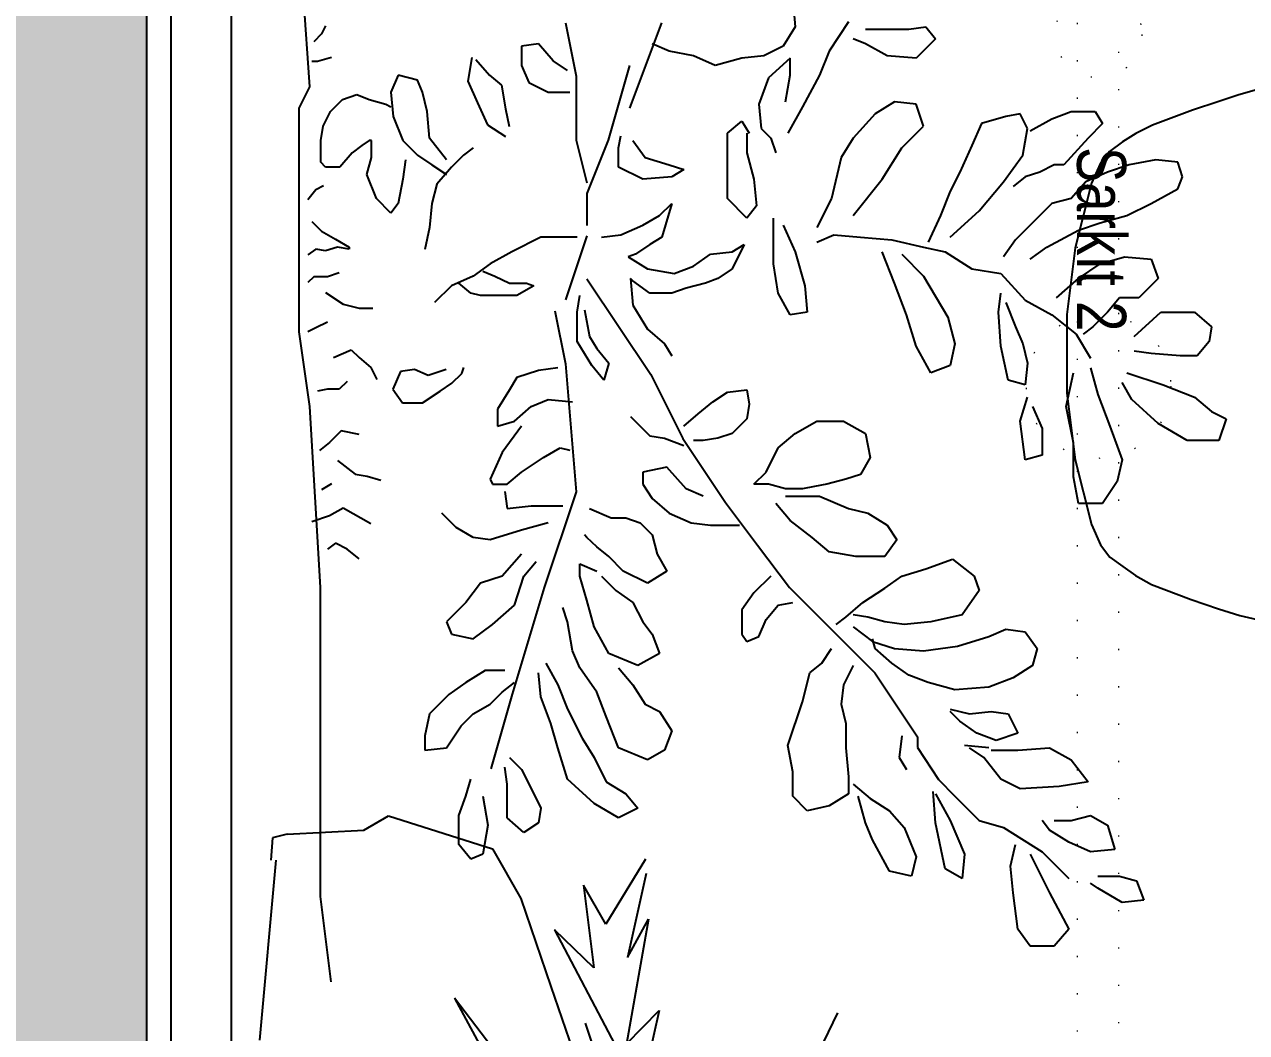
# Model space of a CAD drawing. Header units: millimetres. Extents: x 7687 to 15428, y -715 to 4028.
# Drawn here: x 9417 to 9518.5, y 2419.5 to 2503.3 of the extents above; entities that cross this region are included whole.
import ezdxf

# ---------------------------------------------------------------- set-up
doc = ezdxf.new("R2010")
doc.units = ezdxf.units.MM
for name, pattern in [('14.022_CEKIRDEKLER_SAFTLAR_+51.00$0$ACAD_ISO07W100', [3, 0, -3]), ('ACAD_ISO07W100', [3, 0, -3]), ('CONTINUA', [0])]:
    doc.linetypes.add(name, pattern=pattern)
doc.layers.add('0-MOBIL', color=3, linetype='CONTINUA')
doc.layers.add('YAZI', color=121, linetype='Continuous')
doc.layers.add('Sarkıt Ayd.', color=50, linetype='ACAD_ISO07W100', lineweight=0)
doc.layers.add('SS_FURNITURE', color=23, linetype='Continuous', lineweight=25)
doc.styles.add('OTEL AKSARAY', font='', dxfattribs={"width": 0.8})
doc.styles.get('OTEL AKSARAY').set_extended_font_data('FrankRuehl')

# ---------------------------------------------------------------- blocks, each defined once
blk = doc.blocks.new('fgdgdf')
at = {"color": 67, "true_color": 0x727430}
for p, q in [((50515.0248, 5724.6226), (50515.0932, 5724.5852)), ((50514.8474, 5724.4233), (50514.9159, 5724.3766)), ((50514.863, 5724.4233), (50514.9532, 5724.3984)), ((50514.9128, 5724.4233), (50515.0465, 5724.3922)), ((50514.9532, 5724.3984), (50514.9128, 5724.4233)), ((50515.0123, 5724.4295), (50515.1025, 5724.4046)), ((50515.0465, 5724.3922), (50515.0123, 5724.4295)), ((50514.919, 5724.3206), (50515.0465, 5724.3797)), ((50515.0217, 5724.3486), (50515.1461, 5724.3828)), ((50514.9159, 5724.3766), (50514.8723, 5724.3548)), ((50514.8723, 5724.3548), (50514.9625, 5724.3611)), ((50514.9625, 5724.3611), (50514.919, 5724.3206)), ((50514.9801, 5724.3137), (50515.0771, 5724.3415)), ((50515.1648, 5724.3299), (50514.9874, 5724.2085)), ((50514.8832, 5724.286), (50514.9801, 5724.3137)), ((50514.8278, 5724.2583), (50514.8832, 5724.286)), ((50514.7862, 5724.1474), (50514.8278, 5724.2583)), ((50514.9874, 5724.2085), (50515.059, 5724.2427)), ((50514.8001, 5724.1197), (50514.7862, 5724.1474)), ((50514.8001, 5724.0366), (50514.8001, 5724.1197)), ((50514.8001, 5724.0366), (50514.8034, 5724.0203)), ((50514.8034, 5724.0203), (50514.8275, 5724.0173)), ((50514.8278, 5724.0227), (50515.0217, 5723.995))]:
    blk.add_line(p, q, dxfattribs=at)
blk = doc.blocks.new('fdgfff')
at = {"color": 67, "true_color": 0x727430}
for p, q in [((50514.3169, 5721.0105), (50514.3235, 5721.0237)), ((50514.3235, 5721.0237), (50514.3432, 5721.0171)), ((50514.227, 5720.9951), (50514.2402, 5721.0105)), ((50514.2402, 5721.0105), (50514.2533, 5721.0083)), ((50514.3038, 5720.9951), (50514.3169, 5721.0105)), ((50514.3432, 5721.0171), (50514.3432, 5720.9885)), ((50514.2533, 5721.0083), (50514.2665, 5720.9973)), ((50514.227, 5720.9644), (50514.227, 5720.9951)), ((50514.2665, 5720.9973), (50514.2665, 5720.982)), ((50514.2928, 5720.9666), (50514.3038, 5720.9951)), ((50514.3432, 5720.9885), (50514.3279, 5720.9622)), ((50514.091, 5720.9798), (50514.0888, 5720.96)), ((50514.1042, 5720.9842), (50514.091, 5720.9798)), ((50514.1152, 5720.9798), (50514.1042, 5720.9842)), ((50514.1283, 5720.9556), (50514.1152, 5720.9798)), ((50514.2665, 5720.982), (50514.2643, 5720.9556)), ((50514.2818, 5720.9337), (50514.2928, 5720.9666)), ((50514.0888, 5720.96), (50514.0932, 5720.9359)), ((50514.1393, 5720.9337), (50514.1283, 5720.9556)), ((50514.1766, 5720.9315), (50514.1788, 5720.9556)), ((50514.1788, 5720.9556), (50514.1963, 5720.9622)), ((50514.1963, 5720.9622), (50514.2138, 5720.9447)), ((50514.2489, 5720.9403), (50514.227, 5720.9644)), ((50514.2643, 5720.9556), (50514.2621, 5720.9403)), ((50514.3279, 5720.9622), (50514.306, 5720.9381)), ((50514.2138, 5720.9447), (50514.2138, 5720.9271)), ((50514.7424, 5720.9425), (50514.7599, 5720.949)), ((50514.7599, 5720.949), (50514.7621, 5720.9293)), ((50514.0932, 5720.9359), (50514.0998, 5720.9161)), ((50514.1459, 5720.9095), (50514.1393, 5720.9337)), ((50514.306, 5720.9381), (50514.2906, 5720.9293)), ((50514.738, 5720.9271), (50514.7424, 5720.9425)), ((50514.1831, 5720.9095), (50514.1766, 5720.9315)), ((50514.2138, 5720.9271), (50514.227, 5720.9161)), ((50514.3301, 5720.9183), (50514.3608, 5720.9293)), ((50514.3608, 5720.9293), (50514.3805, 5720.9249)), ((50514.3805, 5720.9249), (50514.4003, 5720.9117)), ((50514.692, 5720.9161), (50514.7139, 5720.9227)), ((50514.7139, 5720.9227), (50514.7161, 5720.9008)), ((50514.738, 5720.9073), (50514.738, 5720.9271)), ((50514.7621, 5720.9293), (50514.749, 5720.9073)), ((50514.045, 5720.9051), (50514.0559, 5720.9117)), ((50514.0559, 5720.9117), (50514.0691, 5720.8986)), ((50514.0998, 5720.9161), (50514.1086, 5720.8964)), ((50514.227, 5720.9161), (50514.2402, 5720.903)), ((50514.3016, 5720.9073), (50514.3301, 5720.9183)), ((50514.4003, 5720.9117), (50514.4003, 5720.8898)), ((50514.6832, 5720.9008), (50514.692, 5720.9161)), ((50514.045, 5720.8832), (50514.045, 5720.9051)), ((50514.1524, 5720.8898), (50514.1459, 5720.9095)), ((50514.1963, 5720.8898), (50514.1831, 5720.9095)), ((50514.2402, 5720.903), (50514.2467, 5720.8942)), ((50514.2467, 5720.8876), (50514.2687, 5720.9008)), ((50514.2774, 5720.9008), (50514.3016, 5720.9073)), ((50514.6876, 5720.8832), (50514.6832, 5720.9008)), ((50514.7161, 5720.9008), (50514.7073, 5720.881)), ((50514.749, 5720.9073), (50514.7446, 5720.9008)), ((50514.0691, 5720.8986), (50514.0932, 5720.8766)), ((50514.1086, 5720.8964), (50514.1239, 5720.8832)), ((50514.1678, 5720.8613), (50514.1524, 5720.8898)), ((50514.2138, 5720.87), (50514.1963, 5720.8898)), ((50514.4003, 5720.8898), (50514.3761, 5720.8854)), ((50514.6327, 5720.8832), (50514.6525, 5720.8986)), ((50514.6525, 5720.8986), (50514.6569, 5720.8722)), ((50514.0516, 5720.8656), (50514.045, 5720.8832)), ((50514.1239, 5720.8832), (50514.1283, 5720.8656)), ((50514.2292, 5720.8656), (50514.2467, 5720.8876)), ((50514.3125, 5720.8788), (50514.2818, 5720.8854)), ((50514.3454, 5720.8854), (50514.3125, 5720.8788)), ((50514.3761, 5720.8854), (50514.3454, 5720.8854)), ((50514.6218, 5720.8635), (50514.6327, 5720.8832)), ((50514.6876, 5720.8678), (50514.6876, 5720.8832)), ((50514.7073, 5720.881), (50514.6963, 5720.8635)), ((50514.7161, 5720.8569), (50514.7402, 5720.881)), ((50514.7534, 5720.8635), (50514.7863, 5720.881)), ((50514.7863, 5720.881), (50514.8016, 5720.8678)), ((50514.0932, 5720.8766), (50514.0932, 5720.8678)), ((50514.0932, 5720.8678), (50514.0998, 5720.8547)), ((50514.6569, 5720.8722), (50514.6591, 5720.8371)), ((50514.8016, 5720.8678), (50514.8016, 5720.8459)), ((50514.0625, 5720.8459), (50514.0516, 5720.8656)), ((50514.1283, 5720.8656), (50514.1481, 5720.8459)), ((50514.1788, 5720.8459), (50514.1678, 5720.8613)), ((50514.216, 5720.8415), (50514.2292, 5720.8656)), ((50514.3125, 5720.8481), (50514.3323, 5720.8569)), ((50514.3323, 5720.8569), (50514.3564, 5720.8569)), ((50514.3564, 5720.8569), (50514.3608, 5720.8415)), ((50514.624, 5720.8349), (50514.6218, 5720.8635)), ((50514.6963, 5720.8635), (50514.6876, 5720.8569)), ((50514.6941, 5720.8218), (50514.7161, 5720.8569)), ((50514.7183, 5720.8459), (50514.7534, 5720.8635)), ((50514.0998, 5720.8547), (50514.1042, 5720.8415)), ((50514.1481, 5720.8459), (50514.1612, 5720.8327)), ((50514.5165, 5720.8415), (50514.5319, 5720.8525)), ((50514.5319, 5720.8525), (50514.5472, 5720.8481)), ((50514.5472, 5720.8481), (50514.5582, 5720.8305)), ((50514.8016, 5720.8459), (50514.7863, 5720.8349)), ((50514.0603, 5720.8437), (50514.0472, 5720.8371)), ((50514.0472, 5720.8371), (50514.0494, 5720.8239)), ((50514.0845, 5720.8393), (50514.0603, 5720.8437)), ((50514.1086, 5720.8218), (50514.0845, 5720.8393)), ((50514.1042, 5720.8415), (50514.113, 5720.8305)), ((50514.1919, 5720.8196), (50514.216, 5720.8415)), ((50514.2402, 5720.8327), (50514.2555, 5720.8393)), ((50514.2555, 5720.8393), (50514.2731, 5720.8437)), ((50514.2731, 5720.8437), (50514.2928, 5720.8415)), ((50514.2928, 5720.8415), (50514.2884, 5720.8261)), ((50514.3257, 5720.8371), (50514.3038, 5720.8437)), ((50514.3608, 5720.8415), (50514.3257, 5720.8371)), ((50514.5143, 5720.8239), (50514.5165, 5720.8415)), ((50514.5911, 5720.8261), (50514.6086, 5720.8349)), ((50514.6086, 5720.8349), (50514.6152, 5720.8152)), ((50514.624, 5720.8108), (50514.624, 5720.8349)), ((50514.6591, 5720.8371), (50514.6503, 5720.8196)), ((50514.7863, 5720.8349), (50514.7534, 5720.8305)), ((50514.0494, 5720.8239), (50514.0559, 5720.802)), ((50514.1612, 5720.8327), (50514.1766, 5720.8218)), ((50514.2182, 5720.8239), (50514.2402, 5720.8327)), ((50514.2884, 5720.8261), (50514.2577, 5720.8196)), ((50514.5209, 5720.8086), (50514.5143, 5720.8239)), ((50514.5582, 5720.8305), (50514.5669, 5720.8086)), ((50514.5889, 5720.8108), (50514.5911, 5720.8261)), ((50514.7292, 5720.8283), (50514.7095, 5720.8327)), ((50514.7534, 5720.8305), (50514.7292, 5720.8283)), ((50514.1349, 5720.7998), (50514.1086, 5720.8218)), ((50514.1875, 5720.7932), (50514.1919, 5720.8196)), ((50514.227, 5720.8174), (50514.2095, 5720.8196)), ((50514.2577, 5720.8196), (50514.227, 5720.8174)), ((50514.6152, 5720.8152), (50514.6086, 5720.7976)), ((50514.6503, 5720.8196), (50514.6305, 5720.8042)), ((50514.6876, 5720.7998), (50514.6941, 5720.8218)), ((50514.0559, 5720.802), (50514.0757, 5720.7932)), ((50514.159, 5720.7735), (50514.1349, 5720.7998)), ((50514.4661, 5720.7954), (50514.4792, 5720.7998)), ((50514.4792, 5720.7998), (50514.5012, 5720.7844)), ((50514.5297, 5720.7801), (50514.5209, 5720.8086)), ((50514.5669, 5720.8086), (50514.5691, 5720.7779)), ((50514.5911, 5720.791), (50514.5889, 5720.8108)), ((50514.6218, 5720.8086), (50514.6196, 5720.7866)), ((50514.6305, 5720.8042), (50514.6218, 5720.791)), ((50514.6656, 5720.7779), (50514.6876, 5720.7998)), ((50514.0757, 5720.7932), (50514.0998, 5720.7823)), ((50514.1722, 5720.7691), (50514.1875, 5720.7932)), ((50514.4507, 5720.7757), (50514.4661, 5720.7954)), ((50514.5867, 5720.7735), (50514.5911, 5720.791)), ((50514.6086, 5720.7976), (50514.5977, 5720.7823)), ((50514.0998, 5720.7823), (50514.1173, 5720.7735)), ((50514.2314, 5720.7713), (50514.2555, 5720.7779)), ((50514.2555, 5720.7779), (50514.2753, 5720.7735)), ((50514.5012, 5720.7844), (50514.5077, 5720.7559)), ((50514.534, 5720.7493), (50514.5297, 5720.7801)), ((50514.5691, 5720.7779), (50514.5626, 5720.7537)), ((50514.5977, 5720.7823), (50514.5889, 5720.7735)), ((50514.6504, 5720.7631), (50514.6656, 5720.7779)), ((50514.6876, 5720.7735), (50514.7183, 5720.7866)), ((50514.7183, 5720.7866), (50514.7402, 5720.7844)), ((50514.7402, 5720.7844), (50514.7314, 5720.7691)), ((50514.1173, 5720.7735), (50514.1393, 5720.7647)), ((50514.1678, 5720.7493), (50514.1722, 5720.7691)), ((50514.1941, 5720.7493), (50514.2314, 5720.7713)), ((50514.2753, 5720.7735), (50514.2818, 5720.7559)), ((50514.4595, 5720.7515), (50514.4507, 5720.7757)), ((50514.6634, 5720.7603), (50514.6876, 5720.7735)), ((50514.7314, 5720.7691), (50514.6898, 5720.7603)), ((50513.9682, 5720.7515), (50513.9792, 5720.7603)), ((50513.9792, 5720.7603), (50513.9967, 5720.7428)), ((50514.1393, 5720.7647), (50514.1634, 5720.7537)), ((50514.2818, 5720.7559), (50514.2577, 5720.7428)), ((50514.5077, 5720.7559), (50514.5099, 5720.7318)), ((50514.6215, 5720.7438), (50514.6504, 5720.7631)), ((50514.6898, 5720.7603), (50514.6613, 5720.7581)), ((50513.9704, 5720.7362), (50513.9682, 5720.7515)), ((50514.0581, 5720.7493), (50514.0384, 5720.7428)), ((50514.0779, 5720.7296), (50514.0581, 5720.7493)), ((50514.1612, 5720.7208), (50514.1678, 5720.7493)), ((50514.1744, 5720.7296), (50514.1941, 5720.7493)), ((50514.4661, 5720.7296), (50514.4595, 5720.7515)), ((50514.5319, 5720.723), (50514.534, 5720.7493)), ((50514.5626, 5720.7537), (50514.556, 5720.7362)), ((50513.9704, 5720.7186), (50513.9704, 5720.7362)), ((50513.9967, 5720.7428), (50513.9945, 5720.7164)), ((50514.0384, 5720.7428), (50514.0362, 5720.723)), ((50514.2292, 5720.734), (50514.2007, 5720.723)), ((50514.2577, 5720.7428), (50514.2292, 5720.734)), ((50514.556, 5720.7362), (50514.545, 5720.7208)), ((50514.5539, 5720.7051), (50514.6118, 5720.7438)), ((50514.6118, 5720.7438), (50514.6215, 5720.7438)), ((50514.6305, 5720.7274), (50514.6415, 5720.734)), ((50514.6941, 5720.7318), (50514.7205, 5720.7428)), ((50514.7205, 5720.7428), (50514.738, 5720.7384)), ((50514.738, 5720.7384), (50514.7336, 5720.7186)), ((50514.0362, 5720.723), (50514.0472, 5720.7054)), ((50514.1064, 5720.712), (50514.0779, 5720.7296)), ((50514.2007, 5720.723), (50514.1722, 5720.712)), ((50514.42, 5720.7164), (50514.4332, 5720.7252)), ((50514.4332, 5720.7252), (50514.4485, 5720.7142)), ((50514.477, 5720.7142), (50514.4661, 5720.7296)), ((50514.5099, 5720.7318), (50514.5077, 5720.7142)), ((50514.5253, 5720.7032), (50514.5319, 5720.723)), ((50514.6108, 5720.7296), (50514.6305, 5720.7274)), ((50514.6788, 5720.7186), (50514.6941, 5720.7318)), ((50513.9704, 5720.6967), (50513.9704, 5720.7186)), ((50513.9945, 5720.7164), (50513.9836, 5720.6967)), ((50514.1393, 5720.6857), (50514.1064, 5720.712)), ((50514.159, 5720.6923), (50514.1612, 5720.7208)), ((50514.409, 5720.6989), (50514.42, 5720.7164)), ((50514.4485, 5720.7142), (50514.4485, 5720.6879)), ((50514.4902, 5720.6945), (50514.477, 5720.7142)), ((50514.5077, 5720.7142), (50514.5033, 5720.6989)), ((50514.545, 5720.7208), (50514.5319, 5720.7054)), ((50514.6678, 5720.7011), (50514.6788, 5720.7186)), ((50514.7336, 5720.7186), (50514.7051, 5720.7032)), ((50514.0472, 5720.7054), (50514.0691, 5720.6857)), ((50514.3367, 5720.6967), (50514.3586, 5720.7011)), ((50514.3586, 5720.7011), (50514.3739, 5720.6923)), ((50514.5121, 5720.6857), (50514.5253, 5720.7032)), ((50514.5319, 5720.7054), (50514.5231, 5720.7032)), ((50514.5249, 5720.6761), (50514.5539, 5720.7051)), ((50514.6547, 5720.6857), (50514.6678, 5720.7011)), ((50514.7051, 5720.7032), (50514.6898, 5720.6967)), ((50513.9836, 5720.6967), (50513.9792, 5720.6857)), ((50514.1568, 5720.6681), (50514.159, 5720.6923)), ((50514.3257, 5720.6769), (50514.3367, 5720.6967)), ((50514.3739, 5720.6923), (50514.3783, 5720.6791)), ((50514.4047, 5720.6813), (50514.409, 5720.6989)), ((50514.5033, 5720.6791), (50514.4902, 5720.6945)), ((50514.5033, 5720.6989), (50514.5012, 5720.6857)), ((50514.6898, 5720.6967), (50514.6656, 5720.6901)), ((50513.9638, 5720.6813), (50513.9901, 5720.6637)), ((50514.0691, 5720.6857), (50514.0866, 5720.6747)), ((50514.3783, 5720.6791), (50514.3827, 5720.6616)), ((50514.3937, 5720.655), (50514.4047, 5720.6813)), ((50514.4485, 5720.6879), (50514.4441, 5720.6637)), ((50514.5099, 5720.6703), (50514.5033, 5720.6791)), ((50514.5472, 5720.6857), (50514.5648, 5720.6769)), ((50514.5823, 5720.6747), (50514.5998, 5720.6791)), ((50514.5998, 5720.6791), (50514.6218, 5720.6791)), ((50514.6218, 5720.6791), (50514.6481, 5720.6813)), ((50514.6481, 5720.6813), (50514.6634, 5720.6813)), ((50514.6634, 5720.6813), (50514.6744, 5720.6637)), ((50514.0866, 5720.6747), (50514.1239, 5720.6659)), ((50514.1634, 5720.6528), (50514.1568, 5720.6681)), ((50514.3257, 5720.6528), (50514.3257, 5720.6769)), ((50514.4766, 5720.6278), (50514.5249, 5720.6761)), ((50514.5648, 5720.6769), (50514.5823, 5720.6747)), ((50513.9901, 5720.6637), (50514.0121, 5720.655)), ((50514.1239, 5720.6659), (50514.1502, 5720.6528)), ((50514.3827, 5720.6616), (50514.3849, 5720.6506)), ((50514.4441, 5720.6637), (50514.431, 5720.6484)), ((50514.545, 5720.6572), (50514.5319, 5720.6659)), ((50514.5538, 5720.6462), (50514.545, 5720.6572)), ((50514.6744, 5720.6637), (50514.6788, 5720.644)), ((50514.0121, 5720.655), (50514.0406, 5720.6396)), ((50514.3367, 5720.633), (50514.3257, 5720.6528)), ((50514.3849, 5720.6506), (50514.3871, 5720.6396)), ((50514.3937, 5720.6374), (50514.3937, 5720.655)), ((50514.431, 5720.6484), (50514.4156, 5720.6286)), ((50514.5801, 5720.6396), (50514.5538, 5720.6462)), ((50514.0406, 5720.6396), (50514.0647, 5720.6264)), ((50514.1722, 5720.633), (50514.2029, 5720.6418)), ((50514.2029, 5720.6418), (50514.227, 5720.644)), ((50514.227, 5720.644), (50514.2292, 5720.6286)), ((50514.3871, 5720.6396), (50514.3871, 5720.6242)), ((50514.3937, 5720.6242), (50514.3937, 5720.6374)), ((50514.6196, 5720.6264), (50514.5801, 5720.6396)), ((50514.6788, 5720.644), (50514.6656, 5720.6308)), ((50513.9441, 5720.6308), (50513.9682, 5720.633)), ((50513.9682, 5720.633), (50513.9858, 5720.622)), ((50513.9967, 5720.6286), (50514.0143, 5720.6089)), ((50514.0121, 5720.6286), (50513.9967, 5720.6286)), ((50514.0362, 5720.6242), (50514.0121, 5720.6286)), ((50514.1481, 5720.622), (50514.1722, 5720.633)), ((50514.2292, 5720.6286), (50514.2095, 5720.6177)), ((50514.3498, 5720.6177), (50514.3367, 5720.633)), ((50514.3871, 5720.6242), (50514.3827, 5720.6089)), ((50514.4156, 5720.6286), (50514.4003, 5720.6155)), ((50514.438, 5720.5988), (50514.4766, 5720.6278)), ((50514.4924, 5720.6177), (50514.4902, 5720.6308)), ((50514.6437, 5720.6308), (50514.6196, 5720.6264)), ((50514.6656, 5720.6308), (50514.6437, 5720.6308)), ((50513.9858, 5720.622), (50513.9945, 5720.6045)), ((50514.0691, 5720.6111), (50514.0823, 5720.6155)), ((50514.1612, 5720.6133), (50514.1415, 5720.6133)), ((50514.1831, 5720.6133), (50514.1612, 5720.6133)), ((50514.2095, 5720.6177), (50514.1831, 5720.6133)), ((50514.3718, 5720.6067), (50514.3498, 5720.6177)), ((50514.5055, 5720.6067), (50514.4924, 5720.6177)), ((50513.9945, 5720.6045), (50513.9967, 5720.5847)), ((50514.0143, 5720.6089), (50514.0384, 5720.6001)), ((50514.0384, 5720.6001), (50514.0603, 5720.6023)), ((50514.0603, 5720.6023), (50514.0691, 5720.6111)), ((50514.3827, 5720.5957), (50514.3718, 5720.6067)), ((50514.3827, 5720.6089), (50514.3827, 5720.5957)), ((50514.4661, 5720.6111), (50514.4814, 5720.5957)), ((50514.5209, 5720.6001), (50514.5055, 5720.6067)), ((50514.0537, 5720.5847), (50514.0647, 5720.5913)), ((50514.0823, 5720.5891), (50514.1064, 5720.5957)), ((50514.1064, 5720.5957), (50514.1305, 5720.5979)), ((50514.1305, 5720.5979), (50514.1415, 5720.5891)), ((50514.2972, 5720.5891), (50514.3103, 5720.5913)), ((50514.3103, 5720.5913), (50514.3235, 5720.5891)), ((50514.3993, 5720.5698), (50514.438, 5720.5988)), ((50514.4814, 5720.5957), (50514.4968, 5720.5847)), ((50514.5253, 5720.5891), (50514.5209, 5720.6001)), ((50513.9967, 5720.5847), (50514.0033, 5720.5606)), ((50514.0647, 5720.5716), (50514.0537, 5720.5847)), ((50514.0647, 5720.5891), (50514.0823, 5720.5891)), ((50514.1415, 5720.5891), (50514.1239, 5720.5716)), ((50514.1656, 5720.5869), (50514.1875, 5720.576)), ((50514.1722, 5720.576), (50514.1656, 5720.5869)), ((50514.2994, 5720.5716), (50514.2972, 5720.5891)), ((50514.3235, 5720.5891), (50514.3367, 5720.576)), ((50514.42, 5720.5716), (50514.42, 5720.5825)), ((50514.4968, 5720.5847), (50514.5187, 5720.5847)), ((50514.5187, 5720.5847), (50514.5253, 5720.5891)), ((50514.0932, 5720.5716), (50514.0647, 5720.5716)), ((50514.1239, 5720.5716), (50514.0932, 5720.5716)), ((50514.1744, 5720.5562), (50514.1722, 5720.576)), ((50514.1875, 5720.576), (50514.1963, 5720.5628)), ((50514.3082, 5720.5584), (50514.2994, 5720.5716)), ((50514.3367, 5720.576), (50514.3411, 5720.5628)), ((50514.3414, 5720.5311), (50514.3993, 5720.5698)), ((50514.42, 5720.5562), (50514.42, 5720.5716)), ((50514.0033, 5720.5606), (50513.9945, 5720.5408)), ((50514.1853, 5720.5408), (50514.1744, 5720.5562)), ((50514.1963, 5720.5628), (50514.2007, 5720.5518)), ((50514.3191, 5720.5452), (50514.3082, 5720.5584)), ((50514.3411, 5720.5628), (50514.3432, 5720.5496)), ((50514.4178, 5720.5387), (50514.42, 5720.5562)), ((50514.2007, 5720.5518), (50514.2051, 5720.5343)), ((50514.3301, 5720.5321), (50514.3191, 5720.5452)), ((50514.3432, 5720.5496), (50514.3432, 5720.5408)), ((50514.3937, 5720.5496), (50514.3871, 5720.5343)), ((50513.9945, 5720.5408), (50513.9901, 5720.5189)), ((50514.1919, 5720.5233), (50514.1853, 5720.5408)), ((50514.2051, 5720.5343), (50514.2095, 5720.5211)), ((50514.3871, 5720.5343), (50514.3674, 5720.5167)), ((50514.409, 5720.5189), (50514.4178, 5720.5387)), ((50514.0932, 5720.5189), (50514.0976, 5720.5321)), ((50514.0976, 5720.5321), (50514.1042, 5720.5211)), ((50514.1875, 5720.4992), (50514.1919, 5720.5233)), ((50514.2834, 5720.5021), (50514.3414, 5720.5311)), ((50514.3411, 5720.5145), (50514.3476, 5720.5321)), ((50513.9647, 5720.5118), (50514.0419, 5720.4828)), ((50513.9901, 5720.5189), (50513.9836, 5720.5035)), ((50514.0866, 5720.497), (50514.0932, 5720.5189)), ((50514.1042, 5720.5211), (50514.1064, 5720.4948)), ((50514.1283, 5720.5211), (50514.159, 5720.5123)), ((50514.1393, 5720.5101), (50514.1283, 5720.5211)), ((50514.159, 5720.5123), (50514.1656, 5720.5013)), ((50514.2095, 5720.5211), (50514.2095, 5720.5013)), ((50514.2424, 5720.4992), (50514.2555, 5720.5145)), ((50514.2555, 5720.5145), (50514.2665, 5720.5211)), ((50514.3389, 5720.5013), (50514.3411, 5720.5145)), ((50514.3674, 5720.5167), (50514.3718, 5720.4948)), ((50514.3959, 5720.5035), (50514.409, 5720.5189)), ((50514.4463, 5720.5079), (50514.4617, 5720.5167)), ((50514.4617, 5720.5167), (50514.4726, 5720.4992)), ((50514.5889, 5720.5101), (50514.6064, 5720.5211)), ((50514.6064, 5720.5211), (50514.624, 5720.5145)), ((50514.624, 5720.5145), (50514.6327, 5720.4992)), ((50514.1481, 5720.4948), (50514.1393, 5720.5101)), ((50514.1656, 5720.5013), (50514.1744, 5720.4882)), ((50514.1965, 5720.4441), (50514.2834, 5720.5021)), ((50514.2095, 5720.5013), (50514.1985, 5720.486)), ((50514.3213, 5720.4838), (50514.3389, 5720.5013)), ((50514.3827, 5720.4948), (50514.3959, 5720.5035)), ((50514.4178, 5720.4926), (50514.4288, 5720.5035)), ((50514.4288, 5720.5035), (50514.4463, 5720.5079)), ((50514.5077, 5720.4948), (50514.5187, 5720.5035)), ((50514.5187, 5720.5035), (50514.5362, 5720.5101)), ((50514.5362, 5720.5101), (50514.5472, 5720.4904)), ((50514.5823, 5720.497), (50514.5889, 5720.5101)), ((50514.0713, 5720.486), (50514.0866, 5720.497)), ((50514.1064, 5720.4948), (50514.0954, 5720.4728)), ((50514.1568, 5720.475), (50514.1481, 5720.4948)), ((50514.1766, 5720.4816), (50514.1875, 5720.4992)), ((50514.2204, 5720.486), (50514.2424, 5720.4992)), ((50514.3718, 5720.4948), (50514.3827, 5720.4948)), ((50514.4134, 5720.4794), (50514.4178, 5720.4926)), ((50514.4726, 5720.4992), (50514.4617, 5720.4772)), ((50514.4902, 5720.486), (50514.5077, 5720.4948)), ((50514.5472, 5720.4904), (50514.5362, 5720.464)), ((50514.5648, 5720.486), (50514.5823, 5720.497)), ((50514.6327, 5720.4992), (50514.6218, 5720.4728)), ((50514.6634, 5720.4794), (50514.6766, 5720.4904)), ((50514.6766, 5720.4904), (50514.6854, 5720.4728)), ((50514.0033, 5720.4828), (50514.0709, 5720.4635)), ((50514.1744, 5720.4882), (50514.1766, 5720.4816)), ((50514.1963, 5720.4838), (50514.2204, 5720.486)), ((50514.1985, 5720.486), (50514.1963, 5720.4838)), ((50514.4134, 5720.4662), (50514.4134, 5720.4794)), ((50514.4792, 5720.4706), (50514.4902, 5720.486)), ((50514.5494, 5720.4728), (50514.5648, 5720.486)), ((50514.6525, 5720.4618), (50514.6634, 5720.4794)), ((50514.0779, 5720.4728), (50514.0669, 5720.475)), ((50514.0954, 5720.4728), (50514.0779, 5720.4728)), ((50514.159, 5720.4575), (50514.1568, 5720.475)), ((50514.4617, 5720.4772), (50514.4485, 5720.464)), ((50514.4661, 5720.4575), (50514.4792, 5720.4706)), ((50514.6218, 5720.4728), (50514.5933, 5720.4618)), ((50514.6854, 5720.4728), (50514.6722, 5720.4509)), ((50514.0709, 5720.4635), (50514.1192, 5720.4441)), ((50514.2599, 5720.4531), (50514.2731, 5720.464)), ((50514.2731, 5720.464), (50514.2884, 5720.4597)), ((50514.2884, 5720.4597), (50514.2753, 5720.4487)), ((50514.4047, 5720.4465), (50514.4134, 5720.4662)), ((50514.4485, 5720.464), (50514.4397, 5720.4531)), ((50514.5362, 5720.464), (50514.5121, 5720.4509)), ((50514.5933, 5720.4618), (50514.5713, 5720.4531)), ((50514.6305, 5720.4509), (50514.6525, 5720.4618)), ((50514.2248, 5720.4421), (50514.2489, 5720.4465)), ((50514.2489, 5720.4465), (50514.2599, 5720.4531)), ((50514.2753, 5720.4487), (50514.2533, 5720.4355)), ((50514.4397, 5720.4531), (50514.431, 5720.4443)), ((50514.4551, 5720.4377), (50514.4617, 5720.4531)), ((50514.5121, 5720.4509), (50514.488, 5720.4443)), ((50514.5713, 5720.4531), (50514.5494, 5720.4377)), ((50514.613, 5720.4399), (50514.6305, 5720.4509)), ((50514.6722, 5720.4509), (50514.6503, 5720.4267)), ((50513.9647, 5720.4248), (50514.013, 5720.4345)), ((50514.013, 5720.4345), (50514.0709, 5720.4345)), ((50514.0709, 5720.4345), (50514.1095, 5720.4441)), ((50514.1192, 5720.4441), (50514.1482, 5720.4441)), ((50514.1578, 5720.4441), (50514.2158, 5720.4248)), ((50514.159, 5720.4355), (50514.159, 5720.4026)), ((50514.227, 5720.4355), (50514.2117, 5720.4377)), ((50514.2533, 5720.4355), (50514.227, 5720.4355)), ((50514.2737, 5720.4248), (50514.3897, 5720.4345)), ((50514.3897, 5720.4345), (50514.4766, 5720.4055)), ((50514.431, 5720.4443), (50514.4288, 5720.4421)), ((50514.4661, 5720.4377), (50514.4551, 5720.4377)), ((50514.488, 5720.4443), (50514.4661, 5720.4377)), ((50514.5494, 5720.4377), (50514.534, 5720.4311)), ((50514.5867, 5720.4267), (50514.613, 5720.4399)), ((50514.0077, 5720.4267), (50513.9989, 5720.4136)), ((50514.0274, 5720.4092), (50514.0274, 5720.4289)), ((50514.2255, 5720.4152), (50514.2737, 5720.4248)), ((50514.306, 5720.4092), (50514.3082, 5720.4311)), ((50514.3498, 5720.4201), (50514.352, 5720.4289)), ((50514.5077, 5720.4267), (50514.4946, 5720.4223)), ((50514.534, 5720.4311), (50514.5077, 5720.4267)), ((50514.5648, 5720.418), (50514.5867, 5720.4267)), ((50514.6503, 5720.4267), (50514.6218, 5720.418)), ((50513.9989, 5720.4136), (50513.9836, 5720.4004)), ((50514.2774, 5720.418), (50514.2796, 5720.4004)), ((50514.3586, 5720.4048), (50514.3498, 5720.4201)), ((50514.4025, 5720.4092), (50514.4025, 5720.4223)), ((50514.545, 5720.407), (50514.5648, 5720.418)), ((50514.6218, 5720.418), (50514.5998, 5720.4114)), ((50514.0187, 5720.3916), (50514.0274, 5720.4092)), ((50514.159, 5720.4026), (50514.1722, 5720.3763)), ((50514.3125, 5720.3938), (50514.306, 5720.4092)), ((50514.3718, 5720.385), (50514.3586, 5720.4048)), ((50514.4025, 5720.3938), (50514.4025, 5720.4092)), ((50514.4178, 5720.4092), (50514.4244, 5720.385)), ((50514.4766, 5720.4055), (50514.5732, 5720.3765)), ((50514.5757, 5720.4026), (50514.5538, 5720.4004)), ((50514.5998, 5720.4114), (50514.5757, 5720.4026)), ((50514.6634, 5720.396), (50514.6766, 5720.4026)), ((50514.6766, 5720.4026), (50514.6898, 5720.4004)), ((50513.9836, 5720.4004), (50513.9858, 5720.385)), ((50514.0033, 5720.385), (50514.0187, 5720.3916)), ((50514.2007, 5720.3894), (50514.2029, 5720.396)), ((50514.2029, 5720.396), (50514.2117, 5720.3806)), ((50514.2796, 5720.4004), (50514.2862, 5720.3806)), ((50514.3257, 5720.3785), (50514.3125, 5720.3938)), ((50514.4047, 5720.3719), (50514.4025, 5720.3938)), ((50514.4661, 5720.3872), (50514.4529, 5720.3982)), ((50514.6415, 5720.385), (50514.6634, 5720.396)), ((50514.6898, 5720.4004), (50514.6985, 5720.3872)), ((50513.9858, 5720.385), (50514.0033, 5720.385)), ((50514.2007, 5720.3828), (50514.2007, 5720.3894)), ((50514.2007, 5720.3741), (50514.2007, 5720.3828)), ((50514.2117, 5720.3806), (50514.2117, 5720.3697)), ((50514.2862, 5720.3806), (50514.2972, 5720.3741)), ((50514.3301, 5720.385), (50514.3542, 5720.3675)), ((50514.3827, 5720.3719), (50514.3718, 5720.385)), ((50514.4244, 5720.385), (50514.4332, 5720.3565)), ((50514.4463, 5720.385), (50514.4661, 5720.3675)), ((50514.4924, 5720.3785), (50514.4661, 5720.3872)), ((50514.6305, 5720.3741), (50514.6415, 5720.385)), ((50514.6985, 5720.3872), (50514.6854, 5720.3719)), ((50514.0211, 5720.3667), (50514.0425, 5720.3703)), ((50514.0425, 5720.3703), (50514.0586, 5720.3739)), ((50514.0569, 5720.3542), (50514.0676, 5720.3703)), ((50514.1722, 5720.3763), (50514.1831, 5720.3565)), ((50514.1941, 5720.3609), (50514.2007, 5720.3741)), ((50514.2117, 5720.3697), (50514.2117, 5720.3477)), ((50514.2972, 5720.3741), (50514.3147, 5720.3631)), ((50514.3301, 5720.3631), (50514.3257, 5720.3785)), ((50514.3827, 5720.3587), (50514.3827, 5720.3719)), ((50514.3893, 5720.3697), (50514.4047, 5720.3719)), ((50514.5099, 5720.3587), (50514.4924, 5720.3785)), ((50514.5516, 5720.3697), (50514.5516, 5720.3521)), ((50514.5713, 5720.3675), (50514.5626, 5720.3785)), ((50514.5732, 5720.3765), (50514.6408, 5720.3572)), ((50514.6547, 5720.3719), (50514.6393, 5720.3697)), ((50514.6854, 5720.3719), (50514.6547, 5720.3719)), ((50514.0121, 5720.356), (50514.0211, 5720.3667)), ((50514.1897, 5720.3499), (50514.1941, 5720.3609)), ((50514.3147, 5720.3631), (50514.3301, 5720.3631)), ((50514.3542, 5720.3675), (50514.3783, 5720.3565)), ((50514.3783, 5720.3565), (50514.3827, 5720.3587)), ((50514.4661, 5720.3675), (50514.4726, 5720.3477)), ((50514.5231, 5720.3411), (50514.5099, 5720.3587)), ((50514.5823, 5720.3565), (50514.5713, 5720.3675)), ((50513.9978, 5720.3434), (50514.0121, 5720.356)), ((50514.0372, 5720.3452), (50514.0569, 5720.3542)), ((50514.1831, 5720.3565), (50514.1941, 5720.3411)), ((50514.2117, 5720.3477), (50514.2095, 5720.3389)), ((50514.4332, 5720.3565), (50514.431, 5720.3411)), ((50514.4726, 5720.3477), (50514.4902, 5720.3346)), ((50514.5516, 5720.3521), (50514.5626, 5720.3346)), ((50514.5911, 5720.3411), (50514.5823, 5720.3565)), ((50514.6656, 5720.3499), (50514.692, 5720.3543)), ((50514.692, 5720.3543), (50514.7183, 5720.3499)), ((50514.7183, 5720.3499), (50514.7227, 5720.3389)), ((50513.996, 5720.3399), (50514.0175, 5720.3363)), ((50514.0175, 5720.3363), (50514.0372, 5720.3452)), ((50514.0779, 5720.3411), (50514.0845, 5720.3324)), ((50514.1941, 5720.3411), (50514.2029, 5720.3214)), ((50514.2095, 5720.3389), (50514.2007, 5720.328)), ((50514.431, 5720.3411), (50514.4222, 5720.3258)), ((50514.4902, 5720.3346), (50514.5077, 5720.317)), ((50514.5187, 5720.3214), (50514.5231, 5720.3411)), ((50514.5626, 5720.3346), (50514.5735, 5720.3192)), ((50514.602, 5720.3302), (50514.5911, 5720.3411)), ((50514.6656, 5720.3346), (50514.6503, 5720.3389)), ((50514.6832, 5720.328), (50514.6656, 5720.3346)), ((50514.7227, 5720.3389), (50514.7095, 5720.328)), ((50514.0845, 5720.3324), (50514.0954, 5720.3214)), ((50514.2824, 5720.3309), (50514.277, 5720.3327)), ((50514.2913, 5720.3219), (50514.2824, 5720.3309)), ((50514.4222, 5720.3258), (50514.409, 5720.3126)), ((50514.6218, 5720.317), (50514.602, 5720.3302)), ((50514.7095, 5720.328), (50514.6832, 5720.328)), ((50514.0888, 5720.317), (50514.0691, 5720.3016)), ((50514.0932, 5720.3038), (50514.102, 5720.317)), ((50514.0954, 5720.3214), (50514.1108, 5720.3082)), ((50514.2029, 5720.3214), (50514.2182, 5720.306)), ((50514.2788, 5720.3166), (50514.2842, 5720.3004)), ((50514.2985, 5720.3112), (50514.2913, 5720.3219)), ((50514.5077, 5720.317), (50514.5187, 5720.3214)), ((50514.5735, 5720.3192), (50514.5911, 5720.3016)), ((50514.624, 5720.2973), (50514.6218, 5720.317)), ((50514.0691, 5720.3016), (50514.045, 5720.2994)), ((50514.0845, 5720.2907), (50514.0932, 5720.3038)), ((50514.1108, 5720.3082), (50514.1283, 5720.3038)), ((50514.1283, 5720.3038), (50514.1502, 5720.3016)), ((50514.1502, 5720.3016), (50514.17, 5720.2973)), ((50514.3092, 5720.2951), (50514.2985, 5720.3112)), ((50514.5911, 5720.3016), (50514.6108, 5720.2973)), ((50514.0165, 5720.2907), (50514.0121, 5720.2731)), ((50514.0274, 5720.2951), (50514.0165, 5720.2907)), ((50514.045, 5720.2994), (50514.0274, 5720.2951)), ((50514.0713, 5720.2775), (50514.0845, 5720.2907)), ((50514.2842, 5720.3004), (50514.2788, 5720.2879)), ((50514.3092, 5720.2772), (50514.3092, 5720.2951)), ((50514.6108, 5720.2973), (50514.624, 5720.2973)), ((50514.0888, 5720.2797), (50514.1064, 5720.2775)), ((50514.2788, 5720.2879), (50514.2806, 5720.2754)), ((50514.0121, 5720.2731), (50514.0274, 5720.2665)), ((50514.0274, 5720.2665), (50514.0494, 5720.2687)), ((50514.0494, 5720.2687), (50514.0713, 5720.2775)), ((50514.1064, 5720.2775), (50514.1283, 5720.2731)), ((50514.1283, 5720.2731), (50514.1371, 5720.2665)), ((50514.2806, 5720.2754), (50514.2967, 5720.2682)), ((50514.2967, 5720.2682), (50514.3092, 5720.2772)), ((50514.034, 5720.2468), (50514.0384, 5720.2621)), ((50514.0384, 5720.2621), (50514.0406, 5720.2665)), ((50514.1371, 5720.2665), (50514.1239, 5720.2534)), ((50514.3755, 5720.2449), (50514.3791, 5720.2575)), ((50514.0296, 5720.2358), (50514.034, 5720.2468)), ((50514.0713, 5720.249), (50514.0713, 5720.2468)), ((50514.0866, 5720.249), (50514.0713, 5720.249)), ((50514.0713, 5720.2468), (50514.0757, 5720.2402)), ((50514.102, 5720.2446), (50514.0866, 5720.249)), ((50514.1239, 5720.2534), (50514.102, 5720.2446)), ((50514.2233, 5720.2378), (50514.2233, 5720.2503)), ((50514.2681, 5720.2378), (50514.277, 5720.2485)), ((50514.277, 5720.2485), (50514.2878, 5720.2539)), ((50514.4041, 5720.2234), (50514.4184, 5720.2485)), ((50514.034, 5720.2226), (50514.0296, 5720.2358)), ((50514.0757, 5720.2402), (50514.0823, 5720.2314)), ((50514.2197, 5720.2234), (50514.2233, 5720.2378)), ((50514.2609, 5720.2306), (50514.2681, 5720.2378)), ((50514.3379, 5720.2378), (50514.3343, 5720.2216)), ((50514.3737, 5720.2342), (50514.3755, 5720.2449)), ((50514.4506, 5720.2378), (50514.4417, 5720.227)), ((50514.0823, 5720.2314), (50514.0954, 5720.2204)), ((50514.1607, 5720.2163), (50514.1678, 5720.2288)), ((50514.1696, 5720.2288), (50514.1678, 5720.2181)), ((50514.1678, 5720.2288), (50514.1696, 5720.2288)), ((50514.2681, 5720.2145), (50514.2609, 5720.2306)), ((50514.2896, 5720.227), (50514.2967, 5720.2198)), ((50514.3612, 5720.2181), (50514.3737, 5720.2342)), ((50514.4417, 5720.227), (50514.4363, 5720.2163)), ((50513.996, 5720.2127), (50513.9996, 5720.2001)), ((50514.045, 5720.2117), (50514.034, 5720.2226)), ((50514.0954, 5720.2204), (50514.0954, 5720.2073)), ((50514.1535, 5720.2037), (50514.1607, 5720.2163)), ((50514.1678, 5720.2181), (50514.1714, 5720.2073)), ((50514.1911, 5720.2198), (50514.1947, 5720.2091)), ((50514.209, 5720.2073), (50514.2197, 5720.2234)), ((50514.2967, 5720.2198), (50514.2967, 5720.2091)), ((50514.3343, 5720.2216), (50514.345, 5720.2109)), ((50514.3826, 5720.2127), (50514.388, 5720.2037)), ((50514.4113, 5720.2109), (50514.4041, 5720.2234)), ((50514.4363, 5720.2163), (50514.4417, 5720.2091)), ((50513.9674, 5720.2073), (50513.9745, 5720.2037)), ((50513.9745, 5720.2037), (50513.9817, 5720.1966)), ((50514.0581, 5720.2051), (50514.045, 5720.2117)), ((50514.0713, 5720.2029), (50514.0581, 5720.2051)), ((50514.091, 5720.2029), (50514.0713, 5720.2029)), ((50514.0954, 5720.2073), (50514.091, 5720.2029)), ((50514.1123, 5720.2055), (50514.1159, 5720.1984)), ((50514.1446, 5720.1948), (50514.1535, 5720.2037)), ((50514.1714, 5720.2073), (50514.1696, 5720.1984)), ((50514.1947, 5720.2091), (50514.1947, 5720.1966)), ((50514.2359, 5720.2091), (50514.2412, 5720.1984)), ((50514.2967, 5720.2091), (50514.2985, 5720.2001)), ((50514.3124, 5720.1928), (50514.4766, 5720.2025)), ((50514.345, 5720.2109), (50514.3522, 5720.2019)), ((50514.4166, 5720.1948), (50514.4113, 5720.2109)), ((50514.4766, 5720.2025), (50514.5635, 5720.2025)), ((50514.5635, 5720.2025), (50514.6794, 5720.2025)), ((50514.6794, 5720.2025), (50514.7567, 5720.2025)), ((50514.7567, 5720.2025), (50514.834, 5720.2122)), ((50513.8874, 5720.1832), (50514.0226, 5720.1928)), ((50513.9996, 5720.2001), (50513.9996, 5720.1948)), ((50514.0226, 5720.1928), (50514.0419, 5720.1832)), ((50514.1159, 5720.1984), (50514.1249, 5720.1912)), ((50514.1696, 5720.1984), (50514.175, 5720.1912)), ((50514.1947, 5720.1966), (50514.2001, 5720.1912)), ((50514.2412, 5720.1984), (50514.2448, 5720.1912)), ((50514.2448, 5720.1832), (50514.3124, 5720.1928)), ((50514.0419, 5720.1832), (50514.1289, 5720.1832)), ((50514.1289, 5720.1832), (50514.2448, 5720.1832))]:
    blk.add_line(p, q, dxfattribs=at)
blk = doc.blocks.new('A$C45576B5D')
for points, elevation in [([(0, 45.99), (16.66, 14.04), (18.37, 12.42), (20.59, 11.58), (61.76, 29.87), (62.63, 32.08), (62.58, 34.44), (50.04, 68.21), (47.77, 69.95), (44.71, 70.58), (41.3, 70.12), (31.58, 66.66), (27.59, 65.16), (17.31, 60.59), (13.53, 58.64), (9.56, 56.5), (4.44, 53.75), (1.81, 51.52), (0.23, 48.84)], 3.76), ([(20.87, 11.3), (21.76, 10), (23.25, 8.22), (24.42, 6.92), (25.98, 5.2), (28.46, 2.69), (29.66, 1.69), (30.75, 0.97), (31.91, 0.3), (33.16, 0.01), (34.93, 0), (40.38, 0.94), (45.73, 2.56), (51.7, 5.21), (56.48, 8.09), (60.84, 11.51), (62.07, 12.88), (62.69, 14), (62.97, 15.31), (63.21, 16.58), (63.36, 18.08), (63.17, 21.61), (62.95, 24.01), (62.74, 25.84), (62.31, 28.03), (61.83, 29.5), (56.59, 31.67), (56.08, 31.77), (55.28, 31.71), (54.24, 31.49), (53, 31.13), (51.63, 30.64), (50.22, 30.05), (39.21, 25.16), (28.2, 20.27), (26.82, 19.62), (25.55, 18.94), (24.45, 18.26), (23.58, 17.63), (23, 17.08), (22.73, 16.63)], 13)]:
    blk.add_lwpolyline(points, close=True, dxfattribs=dict(elevation=elevation))
blk = doc.blocks.new('AJGIRHNGPB')
at = {"layer": 'Sarkıt Ayd.', "linetype": '14.022_CEKIRDEKLER_SAFTLAR_+51.00$0$ACAD_ISO07W100'}
blk.add_lwpolyline([(49949.25, 3313.17), (49949.25, 2593.17), (49945.85, 2593.17), (49945.85, 3313.17)], dxfattribs=at)
for centre, radius in [((49947.6, 2961.2), 3.6), ((49947.6, 2931.99), 6)]:
    blk.add_circle(centre, radius, dxfattribs=at)
at = {"layer": 'Sarkıt Ayd.', "insert": (49949.9, 2936.53), "char_height": 4.08, "attachment_point": 3, "rotation": 270, "style": 'OTEL AKSARAY'}
blk.add_mtext_dynamic_manual_height_columns('Sark{\\fArial|b0|i0|c162|p34;ıt 2 }', width=49.5719, gutter_width=425, heights=[0], dxfattribs=at)

msp = doc.modelspace()

# ---------------------------------------------------------------- hatches: boundary and pattern name
at = {"true_color": 0xcd2027}
h = msp.add_hatch(color=242, dxfattribs=at)
h.dxf.hatch_style = 1
h.paths.add_polyline_path([(9498.39, 3787.78), (9919.45, 3787.78), (10041.95, 3787.78), (10041.58, 3757.38), (10323.48, 3753.94), (10323.48, 3237.21), (10312.98, 3237.21), (10312.98, 3206.31), (10273.73, 3206.31), (10273.73, 2599.74), (10229.17, 2600.13), (10229.17, 2546.14), (10273.73, 2546.14), (10273.73, 2157.73), (10225.31, 2157.76), (10224.84, 2104.15), (10273.73, 2103.73), (10273.73, 1976.72), (9427.2, 1976.72), (9427.2, 2043.9), (9412.2, 2043.9), (9411.61, 1976.73), (9200.2, 1976.72), (9200.2, 2030.72), (9150.2, 2030.72), (9150.2, 2534.31), (9205.65, 2534.31), (9205.6, 2562.87), (9412.2, 2561.07), (9412.2, 2123.9), (9427.2, 2123.9), (9427.2, 2857.4), (9412.2, 2857.4), (9412.2, 2788.58), (9374.41, 2788.58), (9374.41, 2773.58), (9412.2, 2773.58), (9412.2, 2588.58), (9291.05, 2588.58), (9291.05, 2773.58), (9294.41, 2773.58), (9294.41, 2788.58), (9273.05, 2788.58), (9273.05, 2773.58), (9276.05, 2773.58), (9276.05, 2587.82), (9150.2, 2587.82), (9150.2, 2773.58), (9194.55, 2773.58), (9194.55, 2788.58), (9193.05, 2788.58), (9150.2, 2788.58), (9150.2, 2947.06), (9412.2, 2947.06), (9412.2, 2937.4), (9427.2, 2937.4), (9427.2, 3212.81), (9092.54, 3212.81), (9092.54, 3197.81), (9412.2, 3197.81), (9412.2, 2962.06), (9150.2, 2962.06), (9150.2, 3079.81), (9008.2, 3079.81), (9008.2, 3202.81), (9011.79, 3202.81), (9011.79, 3212.81), (9008.2, 3212.81), (9008.2, 3258.81), (8954.2, 3258.81), (8954.2, 3212.81), (8981.2, 3212.81), (8981.2, 3022.81), (8811.2, 3022.81), (8811.2, 3212.81), (8791.2, 3212.81), (8791.2, 3042.81), (8381.2, 3042.81), (8381.2, 3212.81), (8375.2, 3212.81), (8375.2, 3036.81), (8338.2, 3036.81), (8338.2, 3049.31), (8265.7, 3049.31), (8265.7, 3029.31), (8158.7, 3029.31), (8158.7, 3009.31), (9130.2, 3009.31), (9130.2, 1956.72), (10293.73, 1956.72), (10293.73, 3195.96), (10323.48, 3195.96), (10343.48, 3195.96), (10343.48, 3805.34), (8003.59, 3805.34), (8003.59, 3762.68), (9498.39, 3762.68)])

# ---------------------------------------------------------------- linework, layer by layer
at = {"color": 242, "true_color": 0xcd2027}
msp.add_lwpolyline([(9412.2, 2123.9), (9427.2, 2123.9), (9427.2, 2857.4), (9412.2, 2857.4)], dxfattribs=at)
at = {"layer": '0-MOBIL'}
msp.add_lwpolyline([(9429.2, 2844.4), (9434.2, 2844.4), (9434.2, 2144.4), (9429.2, 2144.4)], close=True, dxfattribs=at)

# ---------------------------------------------------------------- block references
for name, p, xscale, yscale, zscale, rotation in [('fdgfff', (-514709.38, 4631175.86), 91.63154186879913, 91.63154186879913, 91.63154186879913, 270), ('fgdgdf', (-630169.14, 3841080.33), 76.54826678417159, 76.54826678417159, 76.54826678417159, 272.9950693111316)]:
    msp.add_blockref(name, p, dxfattribs=dict(at, xscale=xscale, yscale=yscale, zscale=zscale, rotation=rotation))
at = {"layer": 'SS_FURNITURE', "rotation": 246.0476519141656}
msp.add_blockref('A$C45576B5D', (9519.83, 2522, -3.76), dxfattribs=at)
at = {"layer": 'YAZI'}
msp.add_blockref('AJGIRHNGPB', (-40441.36, -458.77), dxfattribs=at)

doc.saveas('drawing.dxf')
